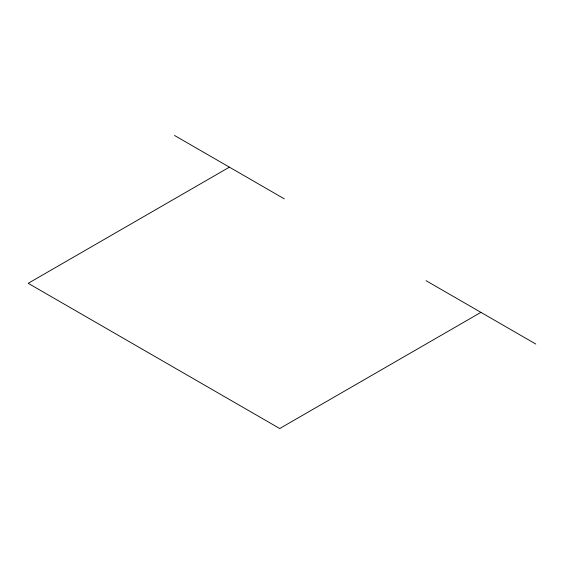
<?xml version="1.0" encoding="UTF-8"?>
<svg xmlns="http://www.w3.org/2000/svg" width="564" height="564" viewBox="0 0 564 564"><rect width="100%" height="100%" fill="white"/><g stroke="black" fill="none" stroke-linecap="round" stroke-linejoin="round"><path stroke-width="0.85" d="M229.407 167.155L28.2 283.318L279.716 428.527L480.923 312.364M174.53 135.473L284.284 198.838M426.046 280.682L535.8 344.047"/></g></svg>
